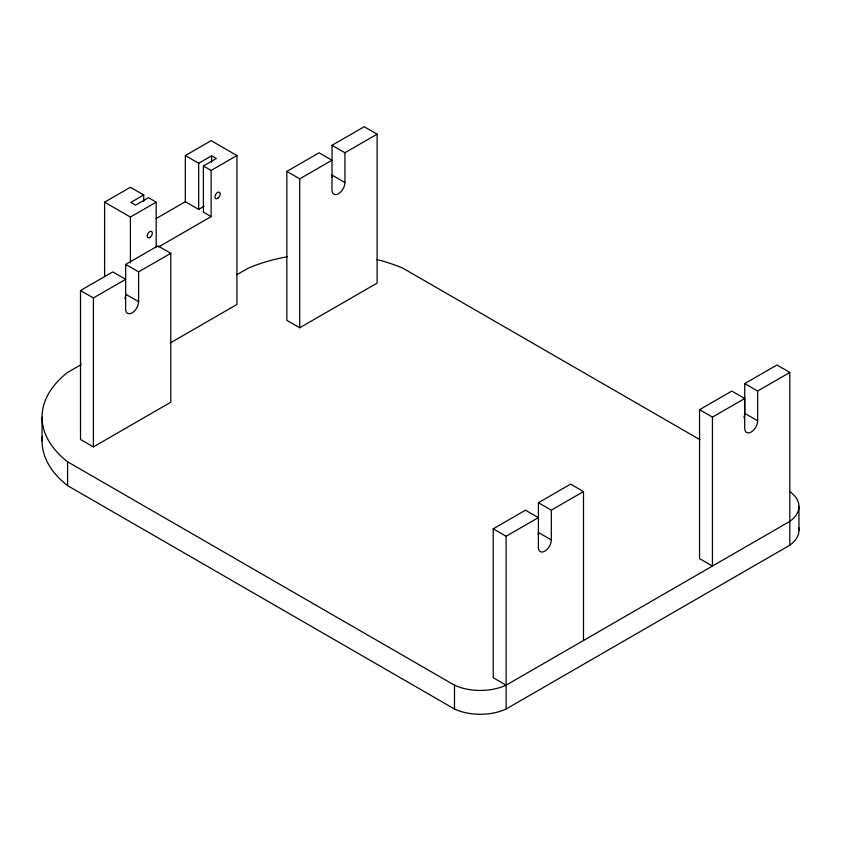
<?xml version="1.0" encoding="UTF-8"?>
<svg xmlns="http://www.w3.org/2000/svg" width="841" height="841" viewBox="0 0 841 841"><rect width="100%" height="100%" fill="white"/><g stroke="black" fill="none" stroke-linecap="round" stroke-linejoin="round"><path stroke-width="1.26" d="M104.599 276.615L104.599 202.155L130.397 187.259L143.727 194.965L143.727 201.377M156.184 218.544L185.335 201.714L185.335 155.543L211.133 140.647L236.931 155.543L236.931 304.463L170.061 343.075M143.727 194.965L130.828 202.408L135.559 205.13L148.447 197.688L156.184 202.155L156.184 247.044M185.335 155.543L198.676 163.238L211.575 155.795L216.295 158.518L203.396 165.971L203.396 212.132L211.133 216.6L211.133 170.439L236.931 155.543M104.599 202.155L130.397 217.052L156.184 202.155M185.335 201.714L198.676 209.409L204.048 206.308M80.505 290.523L112.757 271.906L125.645 279.359L93.404 297.966L80.505 290.523L80.505 439.454L93.404 446.897L170.786 402.219L170.786 253.299L157.898 245.845L125.708 264.431L125.645 309.141A9.167 5.288 -60 0 0 132.132 312.884A9.167 5.288 -60 0 0 138.607 301.656L138.607 271.874L170.786 253.299M286.834 171.406L319.086 152.789L331.974 160.232L299.732 178.849L286.834 171.406L286.834 320.326L299.732 327.769L377.115 283.102L377.115 134.171L364.227 126.728L332.037 145.304L331.974 190.013A9.167 5.288 -60 0 0 338.46 193.756A9.167 5.288 -60 0 0 344.936 182.539L344.936 152.747L377.115 134.171M158.434 247.023L211.133 216.6M81.209 364.584L67.585 372.447A130.019 75.07 0 0 0 67.585 461.804L67.585 485.635L454.497 709.016A41.072 23.716 0 0 0 506.114 709.005L789.825 545.199A41.041 23.695 0 0 0 798.687 527.633M236.794 274.765L248.148 268.205A130.019 75.07 0 0 1 287.18 256.799M493.225 528.8L525.467 510.182L538.366 517.635L506.114 536.253L493.225 528.8L493.225 677.73L506.114 685.173L789.825 521.378A41.041 23.695 0 0 0 789.825 491.586M583.496 491.575L551.318 510.151L551.318 539.933A9.167 5.288 -60 0 1 544.842 551.16A9.167 5.288 -60 0 1 538.366 547.417L538.419 502.708L570.608 484.122L583.496 491.575L583.496 640.495M744.695 398.508L712.443 417.125L712.443 566.046L699.554 558.603L699.554 409.683L731.796 391.065L744.695 398.508L744.695 428.3A9.167 5.288 -60 0 0 751.171 432.032A9.167 5.288 -60 0 0 757.646 420.815L757.646 391.023L789.825 372.447L789.825 545.199M743.886 417.609A9.167 5.288 -60 0 0 744.748 413.362L744.748 383.58L776.937 365.005L789.825 372.447M332.037 145.304L344.936 152.747M744.748 383.58L757.646 391.023M344.936 182.539L332.037 175.086A9.167 5.288 -60 0 1 331.817 177.157M744.748 413.362L757.646 420.815M699.554 409.683L712.443 417.125M699.933 439.685L402.913 268.205A130.019 75.07 0 0 0 376.842 259.554M203.396 165.971L211.133 170.439M125.708 264.431L138.607 271.874M538.419 502.708L551.318 510.151M138.607 301.656L125.708 294.213A9.167 5.288 -60 0 1 124.846 298.46M551.318 539.933L538.419 532.49A9.167 5.288 -60 0 1 538.198 534.55M67.585 461.804L454.497 685.184A41.072 23.716 0 0 0 506.114 685.173M798.95 506.482L798.95 530.314M506.114 536.253L506.114 709.005M454.497 685.184L454.497 709.016M299.732 178.849L299.732 327.769M211.575 155.795L211.575 162.208M198.676 163.238L198.676 209.409M130.397 217.052L130.397 262.77M93.404 297.966L93.404 446.897M42.05 417.125L42.05 440.957M67.585 485.635A130.019 75.07 0 0 1 42.292 436.405M150.413 237.078A3.648 2.103 -60 0 0 151.569 231.433A3.648 2.103 -60 0 0 147.249 235.259A3.648 2.103 -60 0 0 150.413 237.078M218.25 197.919A3.648 2.103 -60 0 0 219.406 192.263A3.648 2.103 -60 0 0 215.086 196.09A3.648 2.103 -60 0 0 218.25 197.919"/></g></svg>
